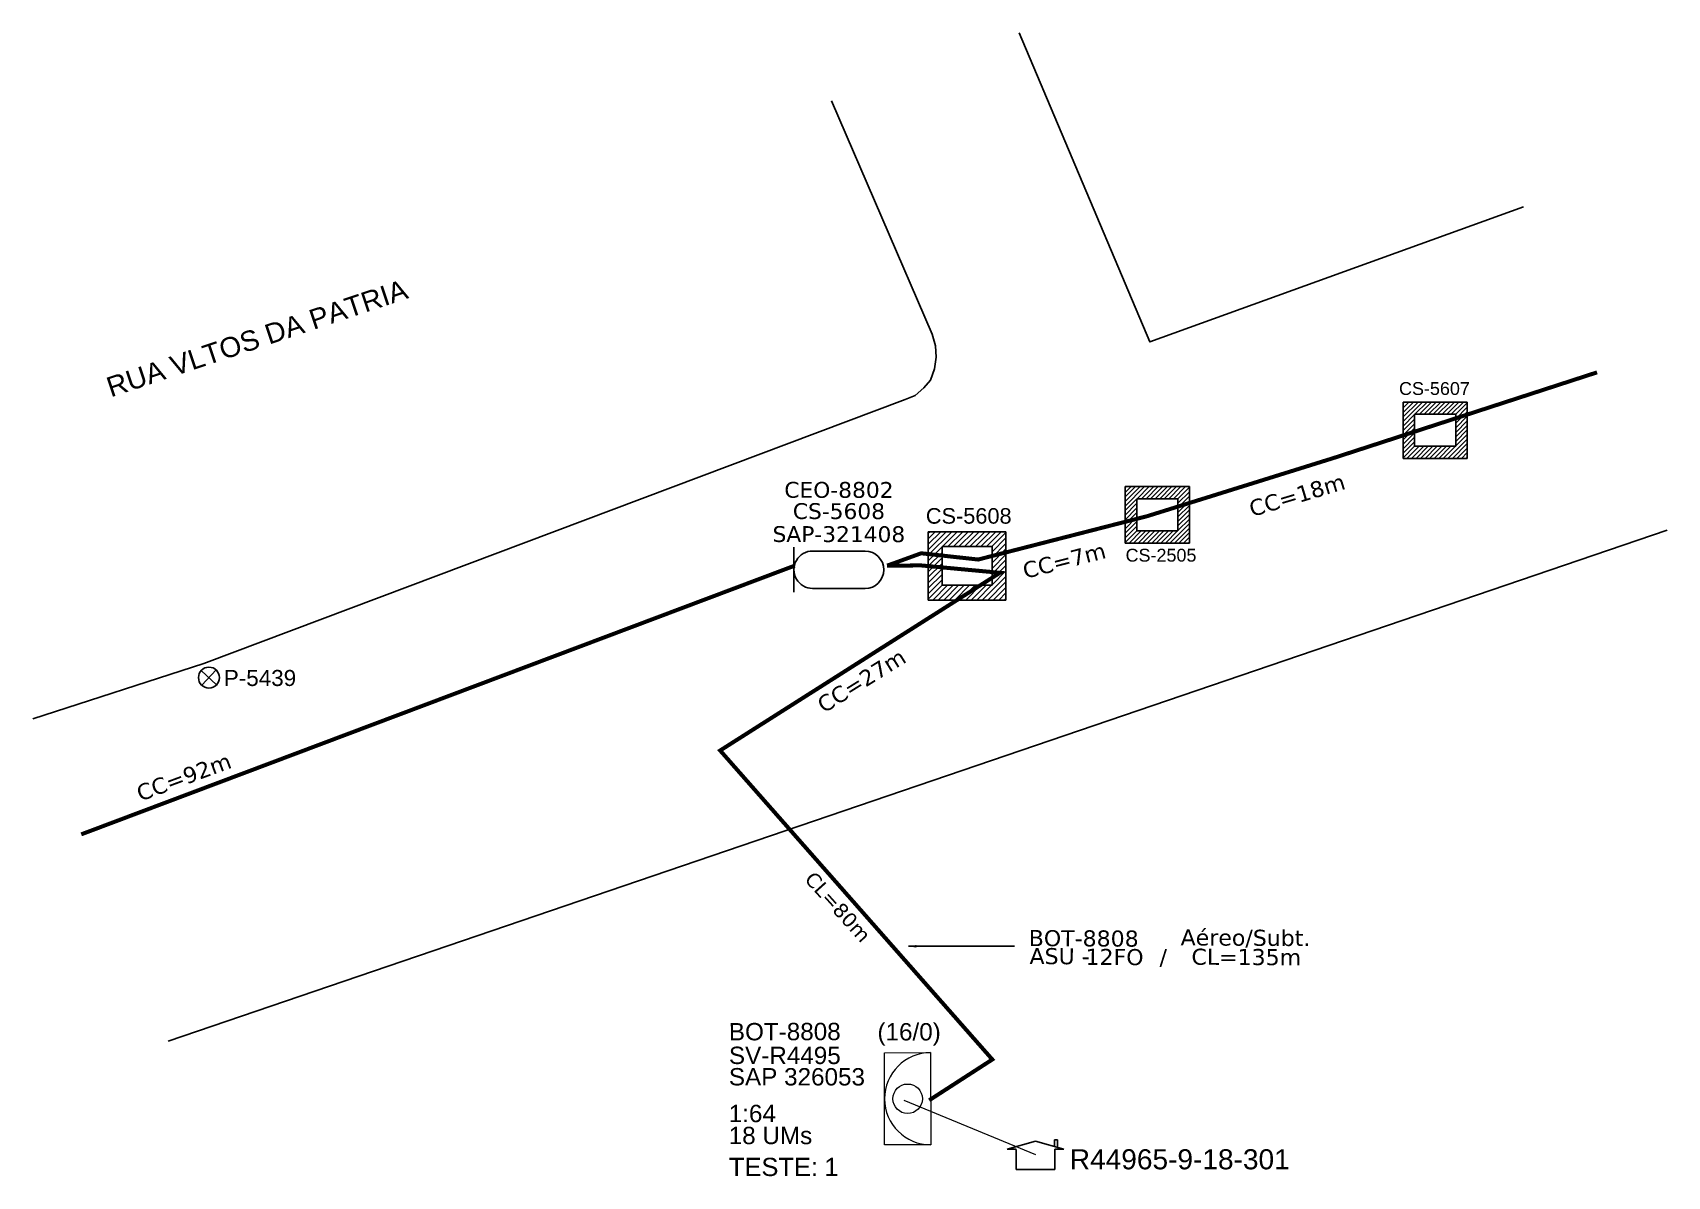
# Model space of a CAD drawing. Header units: metres. Extents: x -36 to 587728, y -8 to 9716578.
# Drawn here: x 586835.6 to 587242.6, y 9716135 to 9716419.8 of the extents above; entities that cross this region are included whole.
import ezdxf
from ezdxf.enums import TextEntityAlignment as Align

# ---------------------------------------------------------------- set-up
doc = ezdxf.new("R2010")
doc.units = ezdxf.units.M
doc.header["$LTSCALE"] = 0.5
doc.header["$MEASUREMENT"] = 0
for name, color, linetype in [('10.1-Caixas Subterrâneas', 5, 'Continuous'), ('20.4-CEOS', 1, 'Continuous'), ('CAP a instalar', 1, 'Continuous'), ('CDO_POSTE', 1, 'Continuous'), ('Comprimeto de lance', 255, 'Continuous'), ('DROP DE CLIENTE', 140, 'Continuous'), ('label_cabos', 7, 'Continuous'), ('QUADRA', 7, 'Continuous'), ('surveys', 7, 'Continuous'), ('surveys legendas', 7, 'Continuous')]:
    doc.layers.add(name, color=color, linetype=linetype)
for name, color, linetype, lineweight in [("20.0-LEGENDA DOS CDO'S", 1, 'Continuous', 0), ('20.1-CDO_INTERIOR', 1, 'Continuous', 0), ('Segmento Logradouro Texto', 252, 'Continuous', 0)]:
    doc.layers.add(name, color=color, linetype=linetype, lineweight=lineweight)
doc.styles.add('ARIAL', font='arial.ttf')
doc.styles.add('DIGICADE', font='arial.ttf')
doc.styles.add('ROMANS', font='arial.ttf')
doc.styles.add('siredit', font='verdana.ttf')
doc.styles.get("Standard").update_dxf_attribs({"font": 'arial.ttf'})
doc.linetypes.add('FENCELINE1', pattern='A,0.25,-0.1,[133,ltypeshp.shx,S=0.1,R=0,X=-0.1,Y=0],-0.1,1', length=1.45)
doc.dimstyles.new('CC', dxfattribs={"dimtxt": 1, "dimasz": 2, "dimexe": 0.18, "dimexo": 0.0625, "dimgap": 0.09, "dimtad": 0, "dimdec": 0, "dimrnd": 1, "dimzin": 0, "dimdsep": 46, "dimtxsty": 'siredit', "dimblk": 'NONE', "dimcen": 0, "dimse1": 1, "dimse2": 1, "dimsd1": 1, "dimsd2": 1, "dimclrt": 7, "dimadec": 0, "dimazin": 0, "dimtfac": 1, "dimtdec": 0, "dimtofl": 0, "dimtmove": 0, "dimatfit": 3, "dimfxl": 0, "dimtolj": 1, "dimtzin": 0, "dimarcsym": 0})

# ---------------------------------------------------------------- blocks, each defined once
blk = doc.blocks.new('POLE_POLE')
at = {"color": 1}
for p, q in [((-0.00000401, 0.00000775), (0.00000361, 0.00000061)), ((0.00000337, 0.00000799), (-0.00000377, 0.00000037))]:
    blk.add_line(p, q, dxfattribs=at)
blk.add_circle((-0.0000002, 0.00000418), 0.00000522, dxfattribs=at)
blk = doc.blocks.new('SURVEY_SURVEY')
for p, q in [((0, 0.00001666), (-0.00001408, 0.00001254)), ((0, 0.00001666), (0.00001408, 0.00001254)), ((0.00000944, 0.00001727), (0.00001093, 0.00001727)), ((0.00000944, 0.00001396), (0.00000944, 0.00001727)), ((0.00001093, 0.00001727), (0.00001092, 0.00001354)), ((-0.00001408, 0.00001254), (-0.00000966, 0.00001254)), ((-0.00000965, 0.00000246), (-0.00000965, 0.00001251)), ((0.00000965, 0.00001255), (0.00000965, 0.00000246)), ((0.00001408, 0.00001254), (0.00000965, 0.00001254)), ((0.00000965, 0.00000246), (-0.00000965, 0.00000246))]:
    blk.add_line(p, q)
blk = doc.blocks.new('*X1')
at = {"color": 0, "linetype": 'Continuous'}
for p, q in [((-1.25, 0.34099), (-0.49099, 1.1)), ((-1.25, 0.517767), (-0.667767, 1.1)), ((-1.25, 0.694544), (-0.844544, 1.1)), ((-1.25, 0.87132), (-1.02132, 1.1)), ((-1.25, 1.048097), (-1.198097, 1.1)), ((-0.789214, 0.625), (-0.314214, 1.1)), ((-0.612437, 0.625), (-0.137437, 1.1)), ((-0.43566, 0.625), (0.03934, 1.1)), ((-0.258883, 0.625), (0.216117, 1.1)), ((-0.082107, 0.625), (0.392893, 1.1)), ((0.09467, 0.625), (0.56967, 1.1)), ((0.271447, 0.625), (0.746447, 1.1)), ((0.448223, 0.625), (0.923223, 1.1)), ((0.625, 0.625), (1.1, 1.1)), ((0.801777, 0.625), (1.25, 1.073223)), ((-1.25, 0.164214), (-0.8035, 0.610714)), ((0.8035, 0.449947), (1.25, 0.896447)), ((0.8035, 0.27317), (1.25, 0.71967)), ((0.8035, 0.096393), (1.25, 0.542893)), ((-1.25, -0.012563), (-0.8035, 0.433937)), ((-1.25, -0.18934), (-0.8035, 0.25716)), ((-1.25, -0.366117), (-0.8035, 0.080383)), ((0.8035, -0.080383), (1.25, 0.366117)), ((0.8035, -0.25716), (1.25, 0.18934)), ((0.8035, -0.433937), (1.25, 0.012563)), ((-1.25, -0.542893), (-0.8035, -0.096393)), ((-1.25, -0.71967), (-0.8035, -0.27317)), ((-1.25, -0.896447), (-0.8035, -0.449947)), ((0.49099, -1.1), (1.25, -0.34099)), ((0.667767, -1.1), (1.25, -0.517767)), ((0.8035, -0.610714), (1.25, -0.164214)), ((-1.25, -1.073223), (-0.801777, -0.625)), ((-1.1, -1.1), (-0.625, -0.625)), ((-0.923223, -1.1), (-0.448223, -0.625)), ((-0.746447, -1.1), (-0.271447, -0.625)), ((-0.56967, -1.1), (-0.09467, -0.625)), ((-0.392893, -1.1), (0.082107, -0.625)), ((-0.216117, -1.1), (0.258883, -0.625)), ((-0.03934, -1.1), (0.43566, -0.625)), ((0.137437, -1.1), (0.612437, -0.625)), ((0.314214, -1.1), (0.789214, -0.625)), ((0.844544, -1.1), (1.25, -0.694544)), ((1.02132, -1.1), (1.25, -0.87132)), ((1.198097, -1.1), (1.25, -1.048097))]:
    blk.add_line(p, q, dxfattribs=at)
blk = doc.blocks.new('MANHOLE_MQ')
at = {"color": 0, "linetype": 'Continuous'}
for p, q in [((0.00000623, 0.00000569), (-0.00000627, 0.00000569)), ((-0.00000627, 0.00000569), (-0.00000627, -0.00000531)), ((0.00000623, -0.00000531), (0.00000623, 0.00000569)), ((-0.00000404, 0.00000331), (0.00000399, 0.00000331)), ((-0.00000404, -0.00000294), (-0.00000404, 0.00000331)), ((0.00000399, 0.00000331), (0.00000399, -0.00000294)), ((0.00000399, -0.00000294), (-0.00000404, -0.00000294)), ((0.00000399, -0.00000294), (0.00000399, -0.00000294)), ((-0.00000627, -0.00000531), (0.00000623, -0.00000531))]:
    blk.add_line(p, q, dxfattribs=at)
at = {"color": 0, "linetype": 'Continuous', "xscale": 5e-06, "yscale": 5e-06, "zscale": 1e-05}
blk.add_blockref('*X1', (-0.00000002, 0.00000019), dxfattribs=at)
blk = doc.blocks.new('LEGENDA DOS CABOS')
at = {"layer": 'label_cabos', "color": 0, "style": 'siredit'}
for tag, p in [('ID', (4.24, 1.63)), ('XX', (14.31, 1.67)), ('TIPO_CABO', (2.74, 0.52)), ('CABO', (6.16, 0.47)), ('/', (9.19, 0.47)), ('METROS', (14.36, 0.47))]:
    blk.add_attdef(tag, text='', height=1, rotation=359.69, dxfattribs=at).set_placement(p, align=Align.MIDDLE_CENTER)
blk = doc.blocks.new('_None')
blk = doc.blocks.new('Inst CDOI-64')
at = {"layer": '20.1-CDO_INTERIOR', "color": 1, "lineweight": 18}
blk.add_lwpolyline([(-2.119, -2.126), (-2.121, 2.124), (0.004, 2.125), (0.006, -2.125)], close=True, dxfattribs=at)
blk.add_circle((-1.057, -0.001), 0.68, dxfattribs=at)
blk.add_arc((0.005, 0), 2.125, 90.02759, 270.02759, dxfattribs=at)
at = {"layer": "20.0-LEGENDA DOS CDO'S"}
for tag, p, style, flags in [('ID_ATIVIDADE', (-9.298, 3.781), 'ARIAL', 3), ('FATOR', (-1.496, 3.781), 'ARIAL', 1), ('QTDE', (-9.182, -3.661), 'DIGICADE', 3)]:
    blk.add_attdef(tag, p, '', height=0.8, rotation=0.11799, dxfattribs=dict(at, style=style, flags=flags))
at = {"layer": "20.0-LEGENDA DOS CDO'S", "style": 'ARIAL'}
for tag, p, rotation in [('FID', (-9.298, 2.691), 0.11799), ('SURVEY', (-9.296, 1.6), 359.97241), ('SAP', (-9.299, 0.614), 359.97241), ('1:XX', (-9.305, -1.079), 359.97241), ('UMS', (-9.306, -2.093), 359.97241)]:
    blk.add_attdef(tag, p, '', height=0.8, rotation=rotation, dxfattribs=at)
blk.add_attdef('FIBRAS_UTILIZADAS', text='', height=0.8, rotation=359.97241, dxfattribs=at).set_placement((-0.988, 2.687), align=Align.CENTER)
blk = doc.blocks.new('Teste  FTTH')
at = {"color": 0, "lineweight": 0, "style": 'ROMANS'}
for tag, p in [('TESTE', (-2.302, -0.29)), ('QTDE', (0.212, -0.29))]:
    blk.add_attdef(tag, p, '', height=0.48, dxfattribs=at)
for tag, p, flags in [('FID', (-2.227, -1.253), 1), ('FATOR', (-2.227, -2.028), 3), ('ID_ATIVIDADE', (-2.227, -2.716), 3)]:
    blk.add_attdef(tag, p, '', height=0.48, dxfattribs=dict(at, flags=flags))

msp = doc.modelspace()

# ---------------------------------------------------------------- linework, layer by layer
at = {"layer": '20.4-CEOS', "color": 5}
for p, q in [((587029.76, 9716290.72), (587042.83, 9716290.7)), ((587042.82, 9716281.39), (587029.75, 9716281.4))]:
    msp.add_line(p, q, dxfattribs=at)
msp.add_lwpolyline([(587025.09, 9716280.45), (587025.11, 9716291.69)], dxfattribs=at)
for centre, start, end in [((587029.76, 9716286.06), 89.9211, 269.9211), ((587042.83, 9716286.04), 269.9211, 89.9211)]:
    msp.add_arc(centre, 4.66, start, end, dxfattribs=at)
at = {"layer": 'CAP a instalar', "color": 7, "linetype": 'FENCELINE1', "ltscale": 5, "const_width": 1}
for points in [[(587048.32, 9716287.08), (587056.81, 9716290.16), (587070.99, 9716288.6), (587113.07, 9716299.4), (587159.44, 9716313.87), (587225.07, 9716335.21)], [(586847.69, 9716220.17), (587025.32, 9716287.08)]]:
    msp.add_lwpolyline(points, dxfattribs=at)
at = {"layer": 'CAP a instalar', "linetype": 'FENCELINE1', "ltscale": 5, "const_width": 1}
msp.add_lwpolyline([(587048.32, 9716287.08), (587056.83, 9716287.13), (587076.41, 9716285.3), (587006.75, 9716241.05), (587074.51, 9716164.11), (587058.79, 9716153.95)], dxfattribs=at)
at = {"layer": 'DROP DE CLIENTE', "lineweight": 0}
msp.add_lwpolyline([(587085.32, 9716140.37), (587052.57, 9716153.93)], dxfattribs=at)
at = {"layer": 'QUADRA', "color": 252}
for points in [[(587081.21, 9716419.79), (587113.73, 9716342.79), (587206.76, 9716376.41)], [(587081.21, 9716419.79), (587113.73, 9716342.79), (587206.76, 9716376.41)], [(586835.6, 9716248.95), (586878.23, 9716262.68), (587052.81, 9716328.49), (587055.31, 9716329.44), (587057.46, 9716331.35), (587059.13, 9716333.26), (587060.14, 9716336.12), (587060.56, 9716338.98), (587060.38, 9716341.84), (587059.55, 9716344.7), (587034.43, 9716402.8)], [(587242.55, 9716295.88), (586869.35, 9716168.65)], [(587242.55, 9716295.88), (586869.35, 9716168.65)]]:
    msp.add_lwpolyline(points, dxfattribs=at)

# ---------------------------------------------------------------- block references
at = {"color": 0, "lineweight": 0, "xscale": 5.4, "yscale": 5.4, "zscale": 5.4}
msp.add_blockref('Inst CDOI-64', (587059.13, 9716154.34), dxfattribs=at).add_auto_attribs({'FIBRAS_UTILIZADAS': '(16/0)', 'SURVEY': 'SV-R4495', 'SAP': 'SAP 326053', '1:XX': '1:64', 'UMS': '18 UMs', 'FID': 'BOT-8808'})
at = {"layer": '10.1-Caixas Subterrâneas', "color": 30}
for p, xscale, yscale, zscale, rotation in [((587184.74, 9716321.03), 1279150.217244633, 1279150.217244633, 1279150.217244633, 180.000000000063), ((587115.55, 9716299.98), 1279150.217244633, 1279150.217244633, 1279150.217244633, 180.000000000063), ((587068.18, 9716287.32), 1547771.762866006, 1547771.762866006, 1547771.762866006, 180.0000000000629)]:
    msp.add_blockref('MANHOLE_MQ', p, dxfattribs=dict(at, xscale=xscale, yscale=yscale, zscale=zscale, rotation=rotation))
at = {"layer": "20.0-LEGENDA DOS CDO'S", "lineweight": 0, "xscale": 9.452699999999957, "yscale": 9.452699999999965, "zscale": 9.452699999999965, "rotation": 0.004078562105398155}
msp.add_blockref('Teste  FTTH', (587030.69, 9716137.83), dxfattribs=at).add_auto_attribs({'TESTE': 'TESTE:', 'QTDE': '1'})
at = {"layer": 'CDO_POSTE', "color": 10, "xscale": 500000, "yscale": 500000, "zscale": 500000}
msp.add_blockref('POLE_POLE', (586879.58, 9716257.11), dxfattribs=at)
at = {"layer": 'label_cabos', "color": 0, "lineweight": 0, "xscale": 4, "yscale": 4, "zscale": 4}
msp.add_blockref('LEGENDA DOS CABOS', (587080.3, 9716187.76), dxfattribs=at).add_auto_attribs({'ID': 'BOT-8808', 'CABO': '12FO', 'METROS': 'CL=135m', 'XX': 'Aéreo/Subt.', '/': '/', 'TIPO_CABO': 'ASU -'})
at = {"layer": 'surveys', "color": 255, "xscale": 500000, "yscale": 500000, "zscale": 500000}
msp.add_blockref('SURVEY_SURVEY', (587085.28, 9716135.48), dxfattribs=at)

# ---------------------------------------------------------------- texts
at = {"layer": '10.1-Caixas Subterrâneas', "color": 30, "style": 'ARIAL'}
for s, height, p in [('CS-5607', 3.2, (587175.76, 9716329.58)), ('CS-5608', 3.872, (587057.96, 9716297.53)), ('CS-2505', 3.2, (587107.68, 9716288.08))]:
    msp.add_text(s, height=height, dxfattribs=at).set_placement(p)
at = {"layer": '20.4-CEOS', "color": 7, "style": 'siredit'}
for tag, text, p in [('CEO-8802', 'CEOSXXX', (587036.32, 9716307.92)), ('CS-5608', 'CS-XXXX', (587036.32, 9716302.63)), ('SAP-321408', 'SAP 321408', (587036.31, 9716296.9))]:
    msp.add_attdef(tag, text=text, height=3.947, rotation=359.9211, dxfattribs=at).set_placement(p, align=Align.TOP_CENTER)
at = {"layer": 'CDO_POSTE', "color": 10}
msp.add_text('P-5439', height=4, dxfattribs=at).set_placement((586883.18, 9716257.11))
at = {"layer": 'Comprimeto de lance', "color": 0, "attachment_point": 5, "style": 'siredit'}
for s, insert, char_height, width, rotation in [('\\A1;CC=18m', (587150.38, 9716304.6), 4, 68.3686, 16.7092), ('\\A1;CC=7m', (587092.41, 9716288.31), 4, 68.3686, 14.4635), ('\\A1;CC=27m', (587041.95, 9716258.39), 4, 68.3686, 31.9101), ('\\A1;CC=92m', (586873.24, 9716234.42), 4, 68.3686, 20.2287), ('\\A1;CL=80m', (587036.03, 9716202.08), 3.6, 61.5318, 312.046)]:
    msp.add_mtext(s, dxfattribs=dict(at, insert=insert, char_height=char_height, width=width, rotation=rotation))
at = {"layer": 'Segmento Logradouro Texto', "linetype": 'Continuous', "insert": (586853.46, 9716333.7), "char_height": 5, "width": 79.8158, "attachment_point": 1, "rotation": 18.433, "style": 'DIGICADE'}
msp.add_mtext('\\o\\l\\fArial|b0|i0|c0|p34;\\T1.0000000000;\\W1.0000000000;RUA VLTOS DA PATRIA', dxfattribs=at)
at = {"layer": 'surveys legendas', "color": 0}
msp.add_text('R44965-9-18-301', height=5, dxfattribs=at).set_placement((587093.8, 9716136.76))

# ---------------------------------------------------------------- leaders
at = {"layer": 'label_cabos'}
msp.add_leader([(587053.61, 9716192.29), (587080, 9716192.29)], dimstyle='CC', override={"dimgap": 0.09, "dimtad": 0}, dxfattribs=at)

doc.saveas('drawing.dxf')
